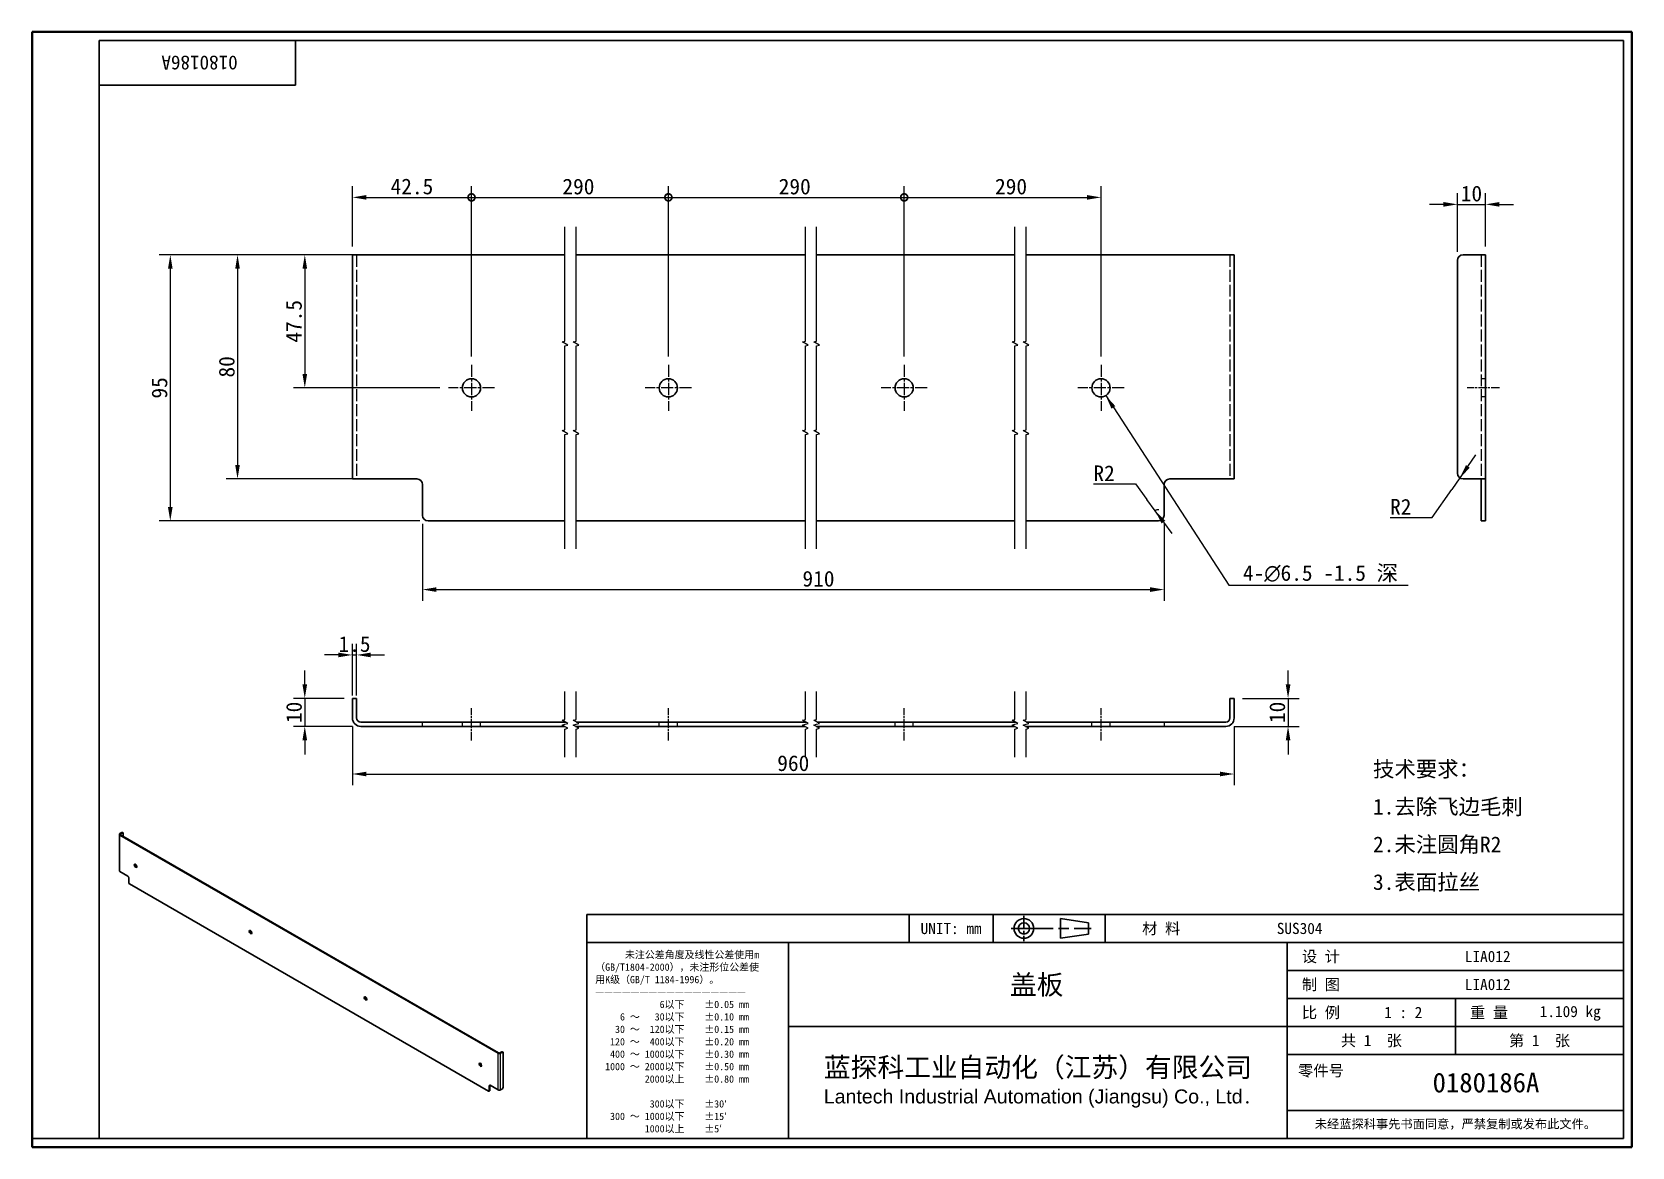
# Model space of a CAD drawing. Header units: millimetres. Extents: x 12 to 583, y 11 to 409.
import ezdxf
from ezdxf.enums import TextEntityAlignment as Align

# ---------------------------------------------------------------- set-up
doc = ezdxf.new("R2010")
doc.units = ezdxf.units.MM
doc.header["$LTSCALE"] = 2
doc.linetypes.add('CHAIN', pattern=[0.3543, 0.2362, -0.0295, 0.0591, -0.0295])
doc.linetypes.add('DASHED', pattern=[0.2067, 0.1654, -0.0413])
for name, color, linetype, lineweight in [('1', 7, 'Continuous', 18), ('可见 (ISO)', 7, 'Continuous', 25), ('可见窄的 (ISO)', 7, 'Continuous', 18), ('图框 (ISO)', 7, 'Continuous', 35), ('标题 (ISO)', 7, 'Continuous', 25)]:
    doc.layers.add(name, color=color, linetype=linetype, lineweight=lineweight)
for name, color, linetype, lineweight, true_color in [('中心标记 (ISO)', 1, 'CHAIN', 18, 0xff0000), ('中心线 (ISO)', 1, 'CHAIN', 18, 0xff0000), ('尺寸 (ISO)', 7, 'Continuous', 18, 0x008000), ('折线 (ISO)', 7, 'Continuous', 18, 0x008000), ('符号 (ISO)', 7, 'Continuous', 18, 0x008000), ('隐藏 (ISO)', 5, 'DASHED', 18, 0x0000ff)]:
    doc.layers.add(name, color=color, linetype=linetype, lineweight=lineweight, true_color=true_color)
doc.styles.add('文本样式164', font='SimSun.ttf')
doc.styles.add('文本样式165', font='SimSun.ttf')
doc.styles.add('文本样式74', font='SimSun.ttf')
doc.styles.add('最新国标', font='simfang.ttf')
doc.styles.add('注释文本 (ISO)', font='simfang.ttf')
doc.dimstyles.new('默认 (GB)', dxfattribs={"dimscale": 2, "dimtxt": 2.8, "dimasz": 2.5, "dimexe": 2, "dimexo": 1.5, "dimgap": 0.5, "dimtad": 1, "dimtoh": 1, "dimdsep": 46, "dimtxsty": '最新国标', "dimcen": 0.09, "dimdle": 10, "dimclrd": 256, "dimclre": 256, "dimclrt": 256, "dimaunit": 1, "dimadec": 3, "dimazin": 2, "dimtfac": 0.535714, "dimtdec": 3, "dimtmove": 0, "dimatfit": 3, "dimfxl": 0, "dimtolj": 1, "dimlwd": -1, "dimlwe": -1, "dimarcsym": 0})
doc.dimstyles.new('默认 (GB)$7', dxfattribs={"dimscale": 2, "dimtxt": 2.8, "dimasz": 2.5, "dimexe": 2, "dimexo": 1.5, "dimgap": 0.5, "dimtad": 1, "dimtoh": 1, "dimdsep": 46, "dimtxsty": '最新国标', "dimcen": 0.09, "dimdle": 10, "dimclrd": 256, "dimclre": 256, "dimclrt": 256, "dimaunit": 1, "dimadec": 3, "dimazin": 2, "dimtfac": 0.535714, "dimtdec": 3, "dimtmove": 0, "dimatfit": 3, "dimfxl": 0, "dimtolj": 1, "dimlwd": -1, "dimlwe": -1, "dimarcsym": 0})

# ---------------------------------------------------------------- blocks, each defined once
blk = doc.blocks.new('图框 最新国标')
at = {"layer": '图框 (ISO)'}
for p, q in [((6, 7), (6, 204.5)), ((6, 204.5), (291.5, 204.5)), ((291.5, 204.5), (291.5, 5.5)), ((6, 7), (6, 5.5)), ((6, 7), (6, 5.5)), ((291.5, 5.5), (6, 5.5))]:
    blk.add_line(p, q, dxfattribs=at)
at = {"layer": '图框 (ISO)', "color": 7, "linetype": 'Continuous', "lineweight": 25}
for p, q in [((18, 203), (290, 203)), ((18, 7), (18, 203)), ((18, 203), (290, 203)), ((53, 203), (53, 195)), ((290, 203), (290, 7)), ((290, 203), (290, 7)), ((53, 195), (18, 195)), ((290, 7), (6, 7)), ((290, 7), (18, 7))]:
    blk.add_line(p, q, dxfattribs=at)
at = {"layer": '图框 (ISO)', "style": '文本样式74'}
blk.add_attdef('零件代号_001', (42.7, 200.25), '', height=2.5, rotation=180, dxfattribs=at)
blk = doc.blocks.new('标题栏 最新国标')
at = {"layer": '标题 (ISO)'}
for p, q in [((381.98, -183.84), (196.98, -183.84)), ((196.98, -183.84), (196.98, -223.84)), ((254.48, -183.84), (254.48, -188.84)), ((269.48, -183.84), (269.48, -188.84)), ((281.48, -188.09), (281.48, -184.59)), ((281.48, -184.59), (286.48, -185.34)), ((286.48, -185.34), (286.48, -187.34)), ((289.48, -183.84), (289.48, -188.84)), ((381.98, -223.84), (381.98, -183.84)), ((383.48, -183.84), (383.48, -225.34)), ((286.48, -187.34), (281.48, -188.09)), ((196.98, -188.84), (381.98, -188.84)), ((232.98, -188.84), (232.98, -223.84)), ((321.98, -188.84), (321.98, -223.84)), ((321.98, -193.84), (381.98, -193.84)), ((321.98, -198.84), (381.98, -198.84)), ((351.98, -198.84), (351.98, -208.84)), ((321.98, -203.84), (232.98, -203.84)), ((321.98, -203.84), (381.98, -203.84)), ((321.98, -208.84), (381.98, -208.84)), ((321.98, -218.84), (381.98, -218.84)), ((196.98, -223.84), (381.98, -223.84)), ((383.48, -225.34), (196.98, -225.34))]:
    blk.add_line(p, q, dxfattribs=at)
at = {"layer": '标题 (ISO)', "linetype": 'CHAIN', "ltscale": 5.000333}
blk.add_line((274.98, -184.09), (274.98, -188.59), dxfattribs=at)
at = {"layer": '标题 (ISO)', "linetype": 'CHAIN', "ltscale": 15.834605}
blk.add_line((272.73, -186.34), (286.98, -186.34), dxfattribs=at)
at = {"layer": '标题 (ISO)'}
for radius in [1.75, 1]:
    blk.add_circle((274.98, -186.34), radius, dxfattribs=at)
at = {"layer": '1', "style": '文本样式164'}
for s, p in [('UNIT: mm', (261.98, -186.34)), ('材 料', (299.48, -186.34)), ('设 计', (327.98, -191.34)), ('制 图', (327.98, -196.34)), ('比 例', (327.98, -201.34)), ('重 量', (357.98, -201.34)), ('共 1  张', (336.98, -206.34)), ('第 1  张', (366.98, -206.34))]:
    blk.add_text(s, height=2, dxfattribs=at).set_placement(p, align=Align.MIDDLE_CENTER)
at = {"layer": '标题 (ISO)', "style": '注释文本 (ISO)'}
for s, insert, char_height, attachment_point, line_spacing_factor in [('\\fSimSun|b0|i0;{\\H1.3000;      未注公差角度及线性公差使用m\\P}\\fSimSun|b0|i0;{\\H1.3000;（GB/T1804-2000），未注形位公差使\\P}\\fSimSun|b0|i0;{\\H1.3000;用K级（GB/T 1184-1996）。\\P}\\fSimSun|b0|i0;{\\H1.3000;—————————————————\\P}\\fSimSun|b0|i0;{\\H1.3000;             6以下    ±0.05 mm\\P}\\fSimSun|b0|i0;{\\H1.3000;     6 ～   30以下    ±0.10 mm\\P}\\fSimSun|b0|i0;{\\H1.3000;    30 ～  120以下    ±0.15 mm\\P}\\fSimSun|b0|i0;{\\H1.3000;   120 ～  400以下    ±0.20 mm\\P}\\fSimSun|b0|i0;{\\H1.3000;   400 ～ 1000以下    ±0.30 mm\\P}\\fSimSun|b0|i0;{\\H1.3000;  1000 ～ 2000以下    ±0.50 mm\\P}\\fSimSun|b0|i0;{\\H1.3000;          2000以上    ±0.80 mm\\P}\\fSimSun|b0|i0;{\\H1.3000;\\P}\\fSimSun|b0|i0;{\\H1.3000;           300以下    ±30′\\P}\\fSimSun|b0|i0;{\\H1.3000;   300 ～ 1000以下    ±15′\\P}\\fSimSun|b0|i0;{\\H1.3000;          1000以上    ±5′}', (198.48, -206.63), 1.3, 4, 1.023913), ('{\\fMicrosoft YaHei|b0|i0|c134|p34;\\H1.75x;蓝探科工业自动化（江苏）有限公司\\P\\fArial|b0|i0|c0|p34;\\H0.71429x;Lantech Industrial Automation (Jiangsu) Co., Ltd\\fFangSong|b0|i0|c134|p49;.\\H1.15195x; }', (277.48, -213.84), 2, 5, 0.978695)]:
    blk.add_mtext(s, dxfattribs=dict(at, insert=insert, char_height=char_height, attachment_point=attachment_point, line_spacing_factor=line_spacing_factor))
at = {"layer": '标题 (ISO)', "attachment_point": 5, "style": '注释文本 (ISO)'}
for s, insert, char_height in [('\\fFangSong|b0|i0;零件号', (327.98, -211.84), 2), ('\\fSimSun|b0|i0;{\\H1.6000;未经蓝探科事先书面同意，严禁复制或发布此文件。}', (351.98, -221.34), 1.6)]:
    blk.add_mtext(s, dxfattribs=dict(at, insert=insert, char_height=char_height))
at = {"layer": '标题 (ISO)'}
for tag, p, height, style in [('材料_001', (320.09, -187.33), 2, '注释文本 (ISO)'), ('设计人_001', (353.65, -192.33), 2, '注释文本 (ISO)'), ('库存编号_001', (272.49, -198.13), 3.5, '文本样式165'), ('设计人_001', (353.65, -197.33), 2, '注释文本 (ISO)'), ('视图比例_001', (339.26, -202.33), 2, '注释文本 (ISO)'), ('质量\\P3;_001', (367.02, -202.16), 2, '注释文本 (ISO)'), ('零件代号_001', (347.9, -215.59), 3.5, '文本样式165')]:
    blk.add_attdef(tag, p, '', height=height, dxfattribs=dict(at, style=style))
blk = doc.blocks.new('_DotSmall')
at = {"color": 0, "linetype": 'ByBlock', "const_width": 0.5}
blk.add_lwpolyline([(-0.0625, 0, 1), (0.0625, 0, 1)], format="xyb", close=True, dxfattribs=at)
blk = doc.blocks.new('*D5')
at = {"layer": 'Defpoints', "color": 0, "transparency": 16777216}
for p in [(168.85, 349.97), (126.35, 329.47), (168.85, 290.22)]:
    blk.add_point(p, dxfattribs=at)
at = {"layer": '尺寸 (ISO)', "color": 116, "true_color": 0x00803f, "transparency": 16777216}
for p, q in [((126.35, 332.47), (126.35, 353.97)), ((131.35, 349.97), (168.85, 349.97)), ((168.85, 293.22), (168.85, 353.97))]:
    blk.add_line(p, q, dxfattribs=at)
blk.add_solid([(131.35, 350.8), (131.35, 349.14), (126.35, 349.97)], dxfattribs=at)
at = {"layer": '尺寸 (ISO)', "color": 116, "true_color": 0x00803f, "transparency": 16777216, "xscale": 5, "yscale": 5, "zscale": 5}
blk.add_blockref('_DotSmall', (168.85, 349.97), dxfattribs=at)
at = {"layer": '尺寸 (ISO)', "transparency": 16777216, "insert": (147.58, 353.82), "char_height": 5.6, "attachment_point": 5, "style": '最新国标'}
blk.add_mtext('\\A1;42.5', dxfattribs=at)
blk = doc.blocks.new('*D7')
at = {"layer": 'Defpoints', "color": 0, "transparency": 16777216}
for p in [(239.11, 349.97), (168.85, 290.22), (239.11, 290.22)]:
    blk.add_point(p, dxfattribs=at)
at = {"layer": '尺寸 (ISO)', "color": 116, "true_color": 0x00803f, "transparency": 16777216}
for p, q in [((168.85, 293.22), (168.85, 353.97)), ((168.85, 349.97), (239.11, 349.97)), ((239.11, 293.22), (239.11, 353.97))]:
    blk.add_line(p, q, dxfattribs=at)
at = {"layer": '尺寸 (ISO)', "color": 116, "true_color": 0x00803f, "transparency": 16777216, "xscale": 5, "yscale": 5, "zscale": 5, "rotation": 180}
blk.add_blockref('_DotSmall', (168.85, 349.97), dxfattribs=at)
at = {"layer": '尺寸 (ISO)', "color": 116, "true_color": 0x00803f, "transparency": 16777216, "xscale": 5, "yscale": 5, "zscale": 5}
blk.add_blockref('_DotSmall', (239.11, 349.97), dxfattribs=at)
at = {"layer": '尺寸 (ISO)', "transparency": 16777216, "insert": (207, 353.8), "char_height": 5.6, "attachment_point": 5, "style": '最新国标'}
blk.add_mtext('\\A1;290', dxfattribs=at)
blk = doc.blocks.new('*D8')
at = {"layer": 'Defpoints', "color": 0, "transparency": 16777216}
for p in [(323.26, 349.97), (239.11, 290.22), (323.26, 290.22)]:
    blk.add_point(p, dxfattribs=at)
at = {"layer": '尺寸 (ISO)', "color": 116, "true_color": 0x00803f, "transparency": 16777216}
for p, q in [((239.11, 293.22), (239.11, 353.97)), ((239.11, 349.97), (323.26, 349.97)), ((323.26, 293.22), (323.26, 353.97))]:
    blk.add_line(p, q, dxfattribs=at)
at = {"layer": '尺寸 (ISO)', "color": 116, "true_color": 0x00803f, "transparency": 16777216, "xscale": 5, "yscale": 5, "zscale": 5, "rotation": 180}
blk.add_blockref('_DotSmall', (239.11, 349.97), dxfattribs=at)
at = {"layer": '尺寸 (ISO)', "color": 116, "true_color": 0x00803f, "transparency": 16777216, "xscale": 5, "yscale": 5, "zscale": 5}
blk.add_blockref('_DotSmall', (323.26, 349.97), dxfattribs=at)
at = {"layer": '尺寸 (ISO)', "transparency": 16777216, "insert": (284.2, 353.8), "char_height": 5.6, "attachment_point": 5, "style": '最新国标'}
blk.add_mtext('\\A1;290', dxfattribs=at)
blk = doc.blocks.new('*D9')
at = {"layer": 'Defpoints', "color": 0, "transparency": 16777216}
for p in [(393.51, 349.97), (323.26, 290.22), (393.51, 290.22)]:
    blk.add_point(p, dxfattribs=at)
at = {"layer": '尺寸 (ISO)', "color": 116, "true_color": 0x00803f, "transparency": 16777216}
for p, q in [((323.26, 293.22), (323.26, 353.97)), ((323.26, 349.97), (388.51, 349.97)), ((393.51, 293.22), (393.51, 353.97))]:
    blk.add_line(p, q, dxfattribs=at)
blk.add_solid([(388.51, 350.8), (388.51, 349.14), (393.51, 349.97)], dxfattribs=at)
at = {"layer": '尺寸 (ISO)', "color": 116, "true_color": 0x00803f, "transparency": 16777216, "xscale": 5, "yscale": 5, "zscale": 5, "rotation": 180}
blk.add_blockref('_DotSmall', (323.26, 349.97), dxfattribs=at)
at = {"layer": '尺寸 (ISO)', "transparency": 16777216, "insert": (361.4, 353.8), "char_height": 5.6, "attachment_point": 5, "style": '最新国标'}
blk.add_mtext('\\A1;290', dxfattribs=at)
blk = doc.blocks.new('*D10')
at = {"layer": 'Defpoints', "color": 0, "transparency": 16777216}
for p in [(129.35, 329.47), (85.35, 249.47), (129.35, 249.47)]:
    blk.add_point(p, dxfattribs=at)
at = {"layer": '尺寸 (ISO)', "color": 116, "true_color": 0x00803f, "transparency": 16777216}
for p, q in [((126.35, 329.47), (81.35, 329.47)), ((85.35, 324.47), (85.35, 254.47)), ((126.35, 249.47), (81.35, 249.47))]:
    blk.add_line(p, q, dxfattribs=at)
for points in [[(84.52, 324.47), (86.18, 324.47), (85.35, 329.47)], [(84.52, 254.47), (86.18, 254.47), (85.35, 249.47)]]:
    blk.add_solid(points, dxfattribs=at)
at = {"layer": '尺寸 (ISO)', "transparency": 16777216, "insert": (81.52, 289.47), "char_height": 5.6, "attachment_point": 5, "rotation": 90, "style": '最新国标'}
blk.add_mtext('\\A1;80', dxfattribs=at)
blk = doc.blocks.new('*D11')
at = {"layer": 'Defpoints', "color": 0, "transparency": 16777216}
for p in [(129.35, 329.47), (61.35, 234.47), (153.35, 234.47)]:
    blk.add_point(p, dxfattribs=at)
at = {"layer": '尺寸 (ISO)', "color": 116, "true_color": 0x00803f, "transparency": 16777216}
for p, q in [((126.35, 329.47), (57.35, 329.47)), ((61.35, 324.47), (61.35, 239.47)), ((150.35, 234.47), (57.35, 234.47))]:
    blk.add_line(p, q, dxfattribs=at)
for points in [[(60.52, 324.47), (62.18, 324.47), (61.35, 329.47)], [(60.52, 239.47), (62.18, 239.47), (61.35, 234.47)]]:
    blk.add_solid(points, dxfattribs=at)
at = {"layer": '尺寸 (ISO)', "transparency": 16777216, "insert": (57.52, 281.97), "char_height": 5.6, "attachment_point": 5, "rotation": 90, "style": '最新国标'}
blk.add_mtext('\\A1;95', dxfattribs=at)
blk = doc.blocks.new('*D12')
at = {"layer": 'Defpoints', "color": 0, "transparency": 16777216}
for p in [(129.35, 329.47), (109.35, 281.97), (160.6, 281.97)]:
    blk.add_point(p, dxfattribs=at)
at = {"layer": '尺寸 (ISO)', "color": 116, "true_color": 0x00803f, "transparency": 16777216}
for p, q in [((126.35, 329.47), (105.35, 329.47)), ((109.35, 324.47), (109.35, 286.97)), ((157.6, 281.97), (105.35, 281.97))]:
    blk.add_line(p, q, dxfattribs=at)
for points in [[(108.52, 324.47), (110.18, 324.47), (109.35, 329.47)], [(108.52, 286.97), (110.18, 286.97), (109.35, 281.97)]]:
    blk.add_solid(points, dxfattribs=at)
at = {"layer": '尺寸 (ISO)', "transparency": 16777216, "insert": (105.5, 305.72), "char_height": 5.6, "attachment_point": 5, "rotation": 90, "style": '最新国标'}
blk.add_mtext('\\A1;47.5', dxfattribs=at)
blk = doc.blocks.new('*D13')
at = {"layer": 'Defpoints', "color": 0, "transparency": 16777216}
for p in [(530.71, 347.47), (520.71, 327.47), (530.71, 329.47)]:
    blk.add_point(p, dxfattribs=at)
at = {"layer": '尺寸 (ISO)', "color": 116, "true_color": 0x00803f, "transparency": 16777216}
for p, q in [((520.71, 330.47), (520.71, 351.47)), ((530.71, 332.47), (530.71, 351.47)), ((515.71, 347.47), (510.71, 347.47)), ((520.71, 347.47), (530.71, 347.47)), ((535.71, 347.47), (540.71, 347.47))]:
    blk.add_line(p, q, dxfattribs=at)
for points in [[(515.71, 348.3), (515.71, 346.64), (520.71, 347.47)], [(535.71, 348.3), (535.71, 346.64), (530.71, 347.47)]]:
    blk.add_solid(points, dxfattribs=at)
at = {"layer": '尺寸 (ISO)', "transparency": 16777216, "insert": (525.71, 351.3), "char_height": 5.6, "attachment_point": 5, "style": '最新国标'}
blk.add_mtext('\\A1;10', dxfattribs=at)
blk = doc.blocks.new('*D14')
at = {"layer": 'Defpoints', "color": 0, "transparency": 16777216}
for p in [(126.35, 171.14), (109.35, 161.14), (129.35, 161.14)]:
    blk.add_point(p, dxfattribs=at)
at = {"layer": '尺寸 (ISO)', "color": 116, "true_color": 0x00803f, "transparency": 16777216}
for p, q in [((109.35, 176.14), (109.35, 181.14)), ((123.35, 171.14), (105.35, 171.14)), ((109.35, 171.14), (109.35, 161.14)), ((126.35, 161.14), (105.35, 161.14)), ((109.35, 156.14), (109.35, 151.14))]:
    blk.add_line(p, q, dxfattribs=at)
for points in [[(108.52, 176.14), (110.18, 176.14), (109.35, 171.14)], [(108.52, 156.14), (110.18, 156.14), (109.35, 161.14)]]:
    blk.add_solid(points, dxfattribs=at)
at = {"layer": '尺寸 (ISO)', "transparency": 16777216, "insert": (105.52, 166.14), "char_height": 5.6, "attachment_point": 5, "rotation": 90, "style": '最新国标'}
blk.add_mtext('\\A1;10', dxfattribs=at)
blk = doc.blocks.new('*D15')
at = {"layer": 'Defpoints', "color": 0, "transparency": 16777216}
for p in [(127.85, 186.64), (126.35, 169.14), (127.85, 169.14)]:
    blk.add_point(p, dxfattribs=at)
at = {"layer": '尺寸 (ISO)', "color": 116, "true_color": 0x00803f, "transparency": 16777216}
for p, q in [((126.35, 172.14), (126.35, 190.64)), ((127.85, 172.14), (127.85, 190.64)), ((121.35, 186.64), (116.35, 186.64)), ((126.35, 186.64), (127.85, 186.64)), ((132.85, 186.64), (137.85, 186.64))]:
    blk.add_line(p, q, dxfattribs=at)
for points in [[(121.35, 187.47), (121.35, 185.81), (126.35, 186.64)], [(132.85, 187.47), (132.85, 185.81), (127.85, 186.64)]]:
    blk.add_solid(points, dxfattribs=at)
at = {"layer": '尺寸 (ISO)', "transparency": 16777216, "insert": (127.1, 190.49), "char_height": 5.6, "attachment_point": 5, "style": '最新国标'}
blk.add_mtext('\\A1;1.5', dxfattribs=at)
blk = doc.blocks.new('*D16')
at = {"layer": 'Defpoints', "color": 0, "transparency": 16777216}
for p in [(151.35, 236.47), (416.01, 236.47), (416.01, 209.97)]:
    blk.add_point(p, dxfattribs=at)
at = {"layer": '尺寸 (ISO)', "color": 116, "true_color": 0x00803f, "transparency": 16777216}
for p, q in [((151.35, 233.47), (151.35, 205.97)), ((416.01, 233.47), (416.01, 205.97)), ((156.35, 209.97), (411.01, 209.97))]:
    blk.add_line(p, q, dxfattribs=at)
for points in [[(156.35, 210.8), (156.35, 209.14), (151.35, 209.97)], [(411.01, 210.8), (411.01, 209.14), (416.01, 209.97)]]:
    blk.add_solid(points, dxfattribs=at)
at = {"layer": '尺寸 (ISO)', "transparency": 16777216, "insert": (292.68, 213.8), "char_height": 5.6, "attachment_point": 5, "style": '最新国标'}
blk.add_mtext('\\A1;910', dxfattribs=at)
blk = doc.blocks.new('*D17')
at = {"layer": 'Defpoints', "color": 0, "transparency": 16777216}
for p in [(412.83, 238.08), (414.01, 236.47)]:
    blk.add_point(p, dxfattribs=at)
at = {"layer": '尺寸 (ISO)', "color": 116, "true_color": 0x00803f, "transparency": 16777216}
for p, q in [((390.87, 247.68), (405.78, 247.68)), ((405.78, 247.68), (409.87, 242.11)), ((412.83, 238.08), (409.87, 242.11)), ((414.01, 236.47), (412.83, 238.08)), ((415.79, 234.05), (418.75, 230.02))]:
    blk.add_line(p, q, dxfattribs=at)
blk.add_arc((414.01, 236.47), 2, 85.9437, 126.2887, dxfattribs=at)
blk.add_solid([(416.46, 234.54), (415.12, 233.56), (412.83, 238.08)], dxfattribs=at)
at = {"layer": '尺寸 (ISO)', "transparency": 16777216, "insert": (394.59, 251.48), "char_height": 5.6, "attachment_point": 5, "style": '最新国标'}
blk.add_mtext('\\A1;R2', dxfattribs=at)
blk = doc.blocks.new('*D18')
at = {"layer": 'Defpoints', "color": 0, "transparency": 16777216}
for p in [(126.35, 164.14), (441.01, 164.14), (441.01, 144.14)]:
    blk.add_point(p, dxfattribs=at)
at = {"layer": '尺寸 (ISO)', "color": 116, "true_color": 0x00803f, "transparency": 16777216}
for p, q in [((126.35, 161.14), (126.35, 140.14)), ((441.01, 161.14), (441.01, 140.14)), ((131.35, 144.14), (436.01, 144.14))]:
    blk.add_line(p, q, dxfattribs=at)
for points in [[(131.35, 144.97), (131.35, 143.31), (126.35, 144.14)], [(436.01, 144.97), (436.01, 143.31), (441.01, 144.14)]]:
    blk.add_solid(points, dxfattribs=at)
at = {"layer": '尺寸 (ISO)', "transparency": 16777216, "insert": (283.68, 147.97), "char_height": 5.6, "attachment_point": 5, "style": '最新国标'}
blk.add_mtext('\\A1;960', dxfattribs=at)
blk = doc.blocks.new('*D19')
at = {"layer": 'Defpoints', "color": 0, "transparency": 16777216}
for p in [(522.71, 251.47), (521.56, 249.83)]:
    blk.add_point(p, dxfattribs=at)
at = {"layer": '尺寸 (ISO)', "color": 116, "true_color": 0x00803f, "transparency": 16777216}
for p, q in [((524.44, 253.92), (527.31, 258.01)), ((522.71, 251.47), (521.56, 249.83)), ((511.65, 235.74), (518.69, 245.74)), ((521.56, 249.83), (518.69, 245.74)), ((496.75, 235.74), (511.65, 235.74))]:
    blk.add_line(p, q, dxfattribs=at)
blk.add_solid([(523.76, 254.4), (525.12, 253.44), (521.56, 249.83)], dxfattribs=at)
at = {"layer": '尺寸 (ISO)', "transparency": 16777216, "insert": (500.46, 239.54), "char_height": 5.6, "attachment_point": 5, "style": '最新国标'}
blk.add_mtext('\\A1;R2', dxfattribs=at)
blk = doc.blocks.new('*D20')
at = {"layer": 'Defpoints', "color": 0, "transparency": 16777216}
for p in [(441.01, 171.14), (438.01, 161.14), (460.26, 161.14)]:
    blk.add_point(p, dxfattribs=at)
at = {"layer": '尺寸 (ISO)', "color": 116, "true_color": 0x00803f, "transparency": 16777216}
for p, q in [((460.26, 176.14), (460.26, 181.14)), ((444.01, 171.14), (464.26, 171.14)), ((460.26, 171.14), (460.26, 161.14)), ((441.01, 161.14), (464.26, 161.14)), ((460.26, 156.14), (460.26, 151.14))]:
    blk.add_line(p, q, dxfattribs=at)
for points in [[(459.43, 176.14), (461.1, 176.14), (460.26, 171.14)], [(459.43, 156.14), (461.1, 156.14), (460.26, 161.14)]]:
    blk.add_solid(points, dxfattribs=at)
at = {"layer": '尺寸 (ISO)', "transparency": 16777216, "insert": (456.43, 166.14), "char_height": 5.6, "attachment_point": 5, "rotation": 90, "style": '最新国标'}
blk.add_mtext('\\A1;10', dxfattribs=at)

msp = doc.modelspace()

# ---------------------------------------------------------------- linework, layer by layer
at = {"layer": '中心标记 (ISO)', "ltscale": 9.167361}
for p, q in [((168.8505, 290.2193), (168.8505, 273.7193)), ((239.1053, 290.2193), (239.1053, 273.7193)), ((323.2573, 290.2193), (323.2573, 273.7193)), ((393.5121, 290.2193), (393.5121, 273.7193)), ((177.1005, 281.9693), (160.6005, 281.9693)), ((247.3553, 281.9693), (230.8553, 281.9693)), ((331.5073, 281.9693), (315.0073, 281.9693)), ((401.7621, 281.9693), (385.2621, 281.9693))]:
    msp.add_line(p, q, dxfattribs=at)
at = {"layer": '中心线 (ISO)', "ltscale": 6.389343}
for p, q in [((535.7129, 281.9693), (524.2129, 281.9693)), ((168.8505, 156.1408), (168.8505, 167.6408)), ((239.1053, 156.1408), (239.1053, 167.6408)), ((323.2573, 156.1408), (323.2573, 167.6408)), ((393.5121, 156.1408), (393.5121, 167.6408))]:
    msp.add_line(p, q, dxfattribs=at)
at = {"layer": '可见 (ISO)'}
for p, q in [((126.3505, 249.4693), (126.3505, 329.4693)), ((126.3505, 329.4693), (129.3505, 329.4693)), ((202.1699, 329.4693), (129.3505, 329.4693)), ((288.0275, 329.4693), (206.1699, 329.4693)), ((362.7673, 329.4693), (292.0275, 329.4693)), ((438.0121, 329.4693), (366.7673, 329.4693)), ((438.0121, 329.4693), (441.0121, 329.4693)), ((441.0121, 249.4693), (441.0121, 329.4693)), ((520.7129, 327.4693), (520.7129, 251.4693)), ((527.7129, 329.4693), (522.7129, 329.4693)), ((527.7129, 329.4693), (530.7129, 329.4693)), ((530.7129, 249.4693), (530.7129, 329.4693)), ((126.3505, 249.4693), (129.3505, 249.4693)), ((149.3505, 249.4693), (129.3505, 249.4693)), ((151.3505, 236.4693), (151.3505, 247.4693)), ((416.0121, 247.4693), (416.0121, 236.4693)), ((438.0121, 249.4693), (418.0121, 249.4693)), ((438.0121, 249.4693), (441.0121, 249.4693)), ((527.7129, 249.4693), (522.7129, 249.4693)), ((527.7129, 249.4693), (530.7129, 249.4693)), ((529.2129, 247.4693), (529.2129, 249.4693)), ((529.2129, 247.4693), (529.2129, 236.4693)), ((530.7129, 249.4693), (530.7129, 247.4693)), ((530.7129, 236.4693), (530.7129, 247.4693)), ((153.3505, 234.4693), (202.1699, 234.4693)), ((206.1699, 234.4693), (288.0275, 234.4693)), ((292.0275, 234.4693), (362.7673, 234.4693)), ((366.7673, 234.4693), (414.0121, 234.4693)), ((529.2129, 236.4693), (529.2129, 234.4693)), ((530.7129, 234.4693), (529.2129, 234.4693)), ((530.7129, 234.4693), (530.7129, 236.4693)), ((126.3505, 171.1408), (127.8505, 171.1408)), ((126.3505, 171.1408), (126.3505, 169.1408)), ((126.3505, 164.1408), (126.3505, 169.1408)), ((127.8505, 169.1408), (127.8505, 171.1408)), ((127.8505, 169.1408), (127.8505, 164.1408)), ((439.5121, 171.1408), (441.0121, 171.1408)), ((439.5121, 171.1408), (439.5121, 169.1408)), ((439.5121, 164.1408), (439.5121, 169.1408)), ((441.0121, 169.1408), (441.0121, 171.1408)), ((441.0121, 169.1408), (441.0121, 164.1408)), ((129.3505, 162.6408), (202.335, 162.6408)), ((202.0049, 161.1408), (129.3505, 161.1408)), ((287.8625, 161.1408), (206.0049, 161.1408)), ((206.335, 162.6408), (288.1926, 162.6408)), ((362.6023, 161.1408), (291.8625, 161.1408)), ((292.1926, 162.6408), (362.9324, 162.6408)), ((438.0121, 161.1408), (366.6023, 161.1408)), ((366.9324, 162.6408), (438.0121, 162.6408)), ((43.2163, 109.5454), (43.2163, 122.6094)), ((43.3921, 122.8543), (44.0992, 123.2626)), ((178.308, 44.4706), (43.3921, 122.3644)), ((44.3113, 123.1401), (43.6042, 122.7318)), ((43.6042, 122.4869), (178.5202, 44.5931)), ((44.2992, 123.2824), (44.5113, 123.1599)), ((44.5941, 121.9153), (44.5941, 122.9768)), ((46.2205, 107.6675), (43.3921, 109.3005)), ((46.5033, 105.3813), (46.5033, 107.1776)), ((46.7862, 104.8914), (174.9139, 30.9168)), ((178.9444, 44.5931), (179.6515, 45.0014)), ((179.8637, 44.8789), (179.1566, 44.4706)), ((180.0637, 44.8987), (179.8515, 45.0212)), ((180.1465, 32.3048), (180.1465, 44.7156)), ((175.326, 31.0195), (175.1139, 30.897)), ((175.1968, 32.8764), (175.1968, 31.0801)), ((175.4089, 31.2026), (175.4089, 32.9989)), ((178.308, 31.4067), (175.4796, 33.0397)), ((179.8637, 31.8149), (179.1566, 31.4067))]:
    msp.add_line(p, q, dxfattribs=at)
for centre in [(168.8505, 281.9693), (239.1053, 281.9693), (323.2573, 281.9693), (393.5121, 281.9693)]:
    msp.add_circle(centre, 3.25, dxfattribs=at)
for centre, radius, start, end in [((522.7129, 327.4693), 2, 90, 180), ((522.7129, 251.4693), 2, 180, 270), ((149.3505, 247.4693), 2, 0, 90), ((418.0121, 247.4693), 2, 90, 180), ((153.3505, 236.4693), 2, 180, 270), ((414.0121, 236.4693), 2, 270, 0), ((129.3505, 164.1408), 3, 180, 270), ((129.3505, 164.1408), 1.5, 180, 270), ((438.0121, 164.1408), 3, 270, 0), ((438.0121, 164.1408), 1.5, 270, 0)]:
    msp.add_arc(centre, radius, start, end, dxfattribs=at)
for centre, major_axis, start_param, end_param in [((43.8163, 122.6094), (-0.6, 0), 5.49778714, 7.06858347), ((43.8163, 122.6094), (-0.3, 0), 5.49778714, 7.06858347), ((44.0992, 122.936), (0.2, 0.3464), 0, 0.78539816), ((44.3113, 122.8135), (0.2, 0.3464), 5.49778714, 7.06858347), ((43.8163, 109.5454), (-0.6, 0), 0, 0.78539816), ((49.1903, 111.505), (0.325, -0.5629), 3.47403961, 5.95073836), ((46.2205, 107.3409), (0.2, -0.3464), 0.78539816, 2.35619449), ((46.7862, 105.218), (0.2, -0.3464), 3.92699082, 5.49778714), ((90.2025, 87.8266), (0.325, -0.5629), 3.47403961, 5.95073836), ((131.2147, 64.1482), (0.325, -0.5629), 3.47403961, 5.95073836), ((172.2269, 40.4698), (0.325, -0.5629), 3.47403961, 5.95073836), ((178.7323, 44.7156), (-0.6, 0), 0.78539816, 2.35619449), ((178.7323, 44.7156), (0.3, 0), 3.92699082, 5.49778714), ((179.6515, 44.6748), (0.2, 0.3464), 0, 0.78539816), ((179.8637, 44.5523), (0.2, 0.3464), 5.49778714, 7.06858347), ((174.9139, 31.2434), (0.2, -0.3464), 5.49778714, 7.06858347), ((175.4796, 32.7131), (-0.2, 0.3464), 5.49778714, 7.06858347), ((175.126, 31.3659), (0.2, -0.3464), 0, 0.78539816), ((175.6917, 32.8356), (0.2, -0.3464), 3.70058252, 3.92699082), ((178.7323, 31.6516), (-0.6, 0), 0.78539816, 2.35619449), ((179.8637, 32.1415), (0.2, 0.3464), 3.92699082, 5.49778714)]:
    msp.add_ellipse(centre, major_axis=major_axis, ratio=0.57735027, start_param=start_param, end_param=end_param, dxfattribs=at)
for centre in [(48.9782, 111.3825), (89.9904, 87.7041), (131.0026, 64.0257), (172.0148, 40.3473)]:
    msp.add_ellipse(centre, major_axis=(-0.325, 0.5629), ratio=0.57735027, dxfattribs=at)
at = {"layer": '可见窄的 (ISO)'}
for p, q in [((43.3921, 122.8543), (43.6042, 122.7318)), ((43.3921, 122.3644), (43.6042, 122.4869)), ((43.3921, 109.3005), (43.3921, 122.3644)), ((43.6042, 122.7318), (43.6042, 122.4869)), ((44.3113, 123.1401), (44.0992, 123.2626)), ((178.308, 44.4706), (178.5202, 44.5931)), ((178.308, 31.4067), (178.308, 44.4706)), ((179.1566, 44.4706), (178.9444, 44.5931)), ((179.1566, 31.4067), (179.1566, 44.4706)), ((179.8637, 44.8789), (179.6515, 45.0014)), ((175.4089, 32.9989), (175.1968, 32.8764)), ((175.1968, 31.0801), (175.4089, 31.2026))]:
    msp.add_line(p, q, dxfattribs=at)
at = {"layer": '折线 (ISO)', "flags": 128}
for points in [[(202.1699, 224.4693), (202.1699, 265.2907), (203.1699, 265.5586), (201.1699, 266.7133), (202.1699, 266.9813), (202.1699, 296.9574), (203.1699, 297.2253), (201.1699, 298.38), (202.1699, 298.648), (202.1699, 339.4693)], [(206.1699, 224.4693), (206.1699, 265.2907), (207.1699, 265.5586), (205.1699, 266.7133), (206.1699, 266.9813), (206.1699, 296.9574), (207.1699, 297.2253), (205.1699, 298.38), (206.1699, 298.648), (206.1699, 339.4693)], [(288.0275, 224.4693), (288.0275, 265.2907), (289.0275, 265.5586), (287.0275, 266.7133), (288.0275, 266.9813), (288.0275, 296.9574), (289.0275, 297.2253), (287.0275, 298.38), (288.0275, 298.648), (288.0275, 339.4693)], [(292.0275, 224.4693), (292.0275, 265.2907), (293.0275, 265.5586), (291.0275, 266.7133), (292.0275, 266.9813), (292.0275, 296.9574), (293.0275, 297.2253), (291.0275, 298.38), (292.0275, 298.648), (292.0275, 339.4693)], [(362.7673, 224.4693), (362.7673, 265.2907), (363.7673, 265.5586), (361.7673, 266.7133), (362.7673, 266.9813), (362.7673, 296.9574), (363.7673, 297.2253), (361.7673, 298.38), (362.7673, 298.648), (362.7673, 339.4693)], [(366.7673, 224.4693), (366.7673, 265.2907), (367.7673, 265.5586), (365.7673, 266.7133), (366.7673, 266.9813), (366.7673, 296.9574), (367.7673, 297.2253), (365.7673, 298.38), (366.7673, 298.648), (366.7673, 339.4693)], [(202.1699, 150.2002), (202.1699, 160.2002), (203.1699, 160.4682), (201.1699, 161.6229), (202.1699, 161.8908), (202.1699, 161.8908), (203.1699, 162.1588), (201.1699, 163.3135), (202.1699, 163.5814), (202.1699, 173.5814)], [(206.1699, 150.2002), (206.1699, 160.2002), (207.1699, 160.4682), (205.1699, 161.6229), (206.1699, 161.8908), (206.1699, 161.8908), (207.1699, 162.1588), (205.1699, 163.3135), (206.1699, 163.5814), (206.1699, 173.5814)], [(288.0275, 150.2002), (288.0275, 160.2002), (289.0275, 160.4682), (287.0275, 161.6229), (288.0275, 161.8908), (288.0275, 161.8908), (289.0275, 162.1588), (287.0275, 163.3135), (288.0275, 163.5814), (288.0275, 173.5814)], [(292.0275, 150.2002), (292.0275, 160.2002), (293.0275, 160.4682), (291.0275, 161.6229), (292.0275, 161.8908), (292.0275, 161.8908), (293.0275, 162.1588), (291.0275, 163.3135), (292.0275, 163.5814), (292.0275, 173.5814)], [(362.7673, 150.2002), (362.7673, 160.2002), (363.7673, 160.4682), (361.7673, 161.6229), (362.7673, 161.8908), (362.7673, 161.8908), (363.7673, 162.1588), (361.7673, 163.3135), (362.7673, 163.5814), (362.7673, 173.5814)], [(366.7673, 150.2002), (366.7673, 160.2002), (367.7673, 160.4682), (365.7673, 161.6229), (366.7673, 161.8908), (366.7673, 161.8908), (367.7673, 162.1588), (365.7673, 163.3135), (366.7673, 163.5814), (366.7673, 173.5814)]]:
    msp.add_lwpolyline(points, dxfattribs=at)
at = {"layer": '隐藏 (ISO)', "ltscale": 12.901145}
for p, q in [((127.8505, 329.4693), (127.8505, 249.4693)), ((439.5121, 329.4693), (439.5121, 249.4693)), ((529.2129, 329.4693), (529.2129, 249.4693))]:
    msp.add_line(p, q, dxfattribs=at)
at = {"layer": '隐藏 (ISO)', "ltscale": 1.428422}
for p, q in [((530.7129, 285.2193), (529.2129, 285.2193)), ((530.7129, 278.7193), (529.2129, 278.7193)), ((151.3505, 161.1408), (151.3505, 162.6408)), ((165.6005, 161.1408), (165.6005, 162.6408)), ((172.1005, 161.1408), (172.1005, 162.6408)), ((235.8553, 161.1408), (235.8553, 162.6408)), ((242.3553, 161.1408), (242.3553, 162.6408)), ((320.0073, 161.1408), (320.0073, 162.6408)), ((326.5073, 161.1408), (326.5073, 162.6408)), ((390.2621, 161.1408), (390.2621, 162.6408)), ((396.7621, 161.1408), (396.7621, 162.6408)), ((416.0121, 162.6408), (416.0121, 161.1408))]:
    msp.add_line(p, q, dxfattribs=at)

# ---------------------------------------------------------------- block references
at = {"xscale": 2, "yscale": 2, "zscale": 2}
msp.add_blockref('图框 最新国标', (0, 0), dxfattribs=at).add_auto_attribs({'零件代号_001': '0180186A'})
ref = msp.add_blockref('标题栏 最新国标', (-183.9651, 461.6886), dxfattribs=dict(xscale=2, yscale=2, zscale=2))
ref.add_attrib('零件代号_001', '0180186A', (511.8408, 30.5), dxfattribs={"layer": '标题 (ISO)', "height": 7, "style": '文本样式165'})
ref.add_attrib('库存编号_001', '盖板', (361.0084, 65.4218), dxfattribs={"layer": '标题 (ISO)', "height": 7, "style": '文本样式165'})
ref.add_attrib('质量\\P3;_001', '1.109 kg', (550.08, 57.3657), dxfattribs={"layer": '标题 (ISO)', "height": 4, "style": '注释文本 (ISO)'})
ref.add_attrib('视图比例_001', '1 : 2', (494.56, 57.0343), dxfattribs={"layer": '标题 (ISO)', "height": 4, "style": '注释文本 (ISO)'})
ref.add_attrib('设计人_001', 'LIA012', (523.3371, 77.0229), dxfattribs={"layer": '标题 (ISO)', "height": 4, "style": '注释文本 (ISO)'})
ref.add_attrib('设计人_001', 'LIA012', (523.3371, 67.0229), dxfattribs={"layer": '标题 (ISO)', "height": 4, "style": '注释文本 (ISO)'})
ref.add_attrib('材料_001', 'SUS304', (456.2229, 87.0229), dxfattribs={"layer": '标题 (ISO)', "height": 4, "style": '注释文本 (ISO)'})

# ---------------------------------------------------------------- texts
at = {"layer": '符号 (ISO)', "char_height": 5.6}
for s, insert, width, attachment_point, line_spacing_factor, style in [('4-\\fAIGDT|b0|i0;{\\H5.6000;n}\\fFangSong|b0|i0;{\\H5.6000;6.5 -1.5 深}', (444.1563, 212.5327), 61.376937, 7, 0.49, '最新国标'), ('\\fFangSong|b0|i0;{\\H5.6000;技术要求：\\P}\\fFangSong|b0|i0;{\\H5.6000;1.去除飞边毛刺\\P}\\fFangSong|b0|i0;{\\H5.6000;2.未注圆角R2\\P}\\fFangSong|b0|i0;{\\H5.6000;3.表面拉丝}', (490.5785, 125.4524), 58.685379, 4, 1.441304, '注释文本 (ISO)')]:
    msp.add_mtext(s, dxfattribs=dict(at, insert=insert, width=width, attachment_point=attachment_point, line_spacing_factor=line_spacing_factor, style=style))

# ---------------------------------------------------------------- dimensions: what is measured, and where the dimension line sits
at = {"layer": '尺寸 (ISO)', "color": 116, "true_color": 0x00803f}
for base, p1, p2, angle, override, picture, middle in [((168.8505, 349.9693), (126.3505, 329.4693), (168.8505, 290.2193), 180, {"dimgap": 0.5, "dimtoh": 0, "dimdec": 2, "dimblk2": 'DotSmall', "dimsah": 1, "dimdle": 0, "dimtol": 0, "dimlim": 0, "dimtp": 0, "dimtm": 0, "dimtdec": 3, "dimtofl": 0, "dimatfit": 1}, '*D5', (147.5805, 349.9693)), ((530.7129, 347.4693), (520.7129, 327.4693), (530.7129, 329.4693), 180, {"dimgap": 0.5, "dimtoh": 0, "dimdec": 2, "dimtol": 0, "dimlim": 0, "dimtp": 0, "dimtm": 0, "dimtdec": 3, "dimtofl": 1, "dimatfit": 1}, '*D13', (525.7129, 347.4693)), ((61.3505, 234.4693), (129.3505, 329.4693), (153.3505, 234.4693), 90, {"dimgap": 0.5, "dimtoh": 0, "dimdec": 2, "dimtol": 0, "dimlim": 0, "dimtp": 0, "dimtm": 0, "dimtdec": 3, "dimtofl": 0, "dimatfit": 1}, '*D11', (61.3505, 281.9693)), ((85.3505, 249.4693), (129.3505, 329.4693), (129.3505, 249.4693), 90, {"dimgap": 0.5, "dimtoh": 0, "dimdec": 2, "dimtol": 0, "dimlim": 0, "dimtp": 0, "dimtm": 0, "dimtdec": 3, "dimtofl": 0, "dimatfit": 1}, '*D10', (85.3505, 289.4693)), ((109.3505, 281.9693), (129.3505, 329.4693), (160.6005, 281.9693), 90, {"dimgap": 0.5, "dimtoh": 0, "dimdec": 2, "dimtol": 0, "dimlim": 0, "dimtp": 0, "dimtm": 0, "dimtdec": 3, "dimtofl": 0, "dimatfit": 1}, '*D12', (109.3505, 305.7193)), ((127.8505, 186.6408), (126.3505, 169.1408), (127.8505, 169.1408), 180, {"dimgap": 0.5, "dimtoh": 0, "dimdec": 2, "dimtol": 0, "dimlim": 0, "dimtp": 0, "dimtm": 0, "dimtdec": 3, "dimtofl": 1, "dimatfit": 1}, '*D15', (127.1005, 186.6408)), ((109.3505, 161.1408), (126.3505, 171.1408), (129.3505, 161.1408), 270, {"dimgap": 0.5, "dimtoh": 0, "dimdec": 2, "dimtol": 0, "dimlim": 0, "dimtp": 0, "dimtm": 0, "dimtdec": 3, "dimtofl": 1, "dimatfit": 1}, '*D14', (109.3505, 166.1408)), ((460.2621, 161.1408), (441.0121, 171.1408), (438.0121, 161.1408), 90, {"dimgap": 0.5, "dimtoh": 0, "dimdec": 2, "dimtol": 0, "dimlim": 0, "dimtp": 0, "dimtm": 0, "dimtdec": 3, "dimtofl": 1, "dimatfit": 1}, '*D20', (460.2621, 166.1408))]:
    dim = msp.add_linear_dim(base=base, p1=p1, p2=p2, angle=angle, dimstyle='默认 (GB)', override=override, dxfattribs=at)
    dim.commit()
    dim.dimension.update_dxf_attribs({"geometry": picture, "text_midpoint": middle, "dimtype": 160})
for base, p1, p2, text, override, picture, middle in [((239.1053, 349.9693), (168.8505, 290.2193), (239.1053, 290.2193), '290', {"dimgap": 0.5, "dimtoh": 0, "dimdec": 2, "dimlfac": 4.12783, "dimblk1": 'DotSmall', "dimblk2": 'DotSmall', "dimsah": 1, "dimdle": 0, "dimtol": 0, "dimlim": 0, "dimtp": 0, "dimtm": 0, "dimtdec": 3, "dimtofl": 0, "dimatfit": 1}, '*D7', (206.9979, 349.9693)), ((323.2573, 349.9693), (239.1053, 290.2193), (323.2573, 290.2193), '290', {"dimgap": 0.5, "dimtoh": 0, "dimdec": 2, "dimlfac": 3.446143, "dimblk1": 'DotSmall', "dimblk2": 'DotSmall', "dimsah": 1, "dimdle": 0, "dimtol": 0, "dimlim": 0, "dimtp": 0, "dimtm": 0, "dimtdec": 3, "dimtofl": 0, "dimatfit": 1}, '*D8', (284.2013, 349.9693)), ((393.5121, 349.9693), (323.2573, 290.2193), (393.5121, 290.2193), '290', {"dimgap": 0.5, "dimtoh": 0, "dimdec": 2, "dimlfac": 4.12783, "dimblk1": 'DotSmall', "dimsah": 1, "dimdle": 0, "dimtol": 0, "dimlim": 0, "dimtp": 0, "dimtm": 0, "dimtdec": 3, "dimtofl": 0, "dimatfit": 1}, '*D9', (361.4047, 349.9693)), ((416.0121, 209.9693), (151.3505, 236.4693), (416.0121, 236.4693), '910', {"dimgap": 0.5, "dimtoh": 0, "dimdec": 2, "dimlfac": 3.438352, "dimtol": 0, "dimlim": 0, "dimtp": 0, "dimtm": 0, "dimtdec": 3, "dimtofl": 0, "dimatfit": 1}, '*D16', (292.6813, 209.9693))]:
    dim = msp.add_linear_dim(base=base, p1=p1, p2=p2, angle=180, text=text, dimstyle='默认 (GB)', override=override, dxfattribs=at)
    dim.commit()
    dim.dimension.update_dxf_attribs({"geometry": picture, "text_midpoint": middle, "dimtype": 160})
for center, mpoint, picture, middle in [((522.7129, 251.4693), (521.5623, 249.8334), '*D19', (500.4577, 235.7381)), ((414.0121, 236.4693), (412.8284, 238.0814), '*D17', (394.5862, 247.6834))]:
    dim = msp.add_radius_dim(center=center, mpoint=mpoint, dimstyle='默认 (GB)', override={"dimgap": 0.5, "dimtih": 1, "dimdec": 2, "dimlfac": 1, "dimcen": 0, "dimtol": 0, "dimlim": 0, "dimtp": 0, "dimtm": 0, "dimtdec": 3}, dxfattribs=at)
    dim.commit()
    dim.dimension.update_dxf_attribs({"geometry": picture, "text_midpoint": middle, "dimtype": 164})
dim = msp.add_linear_dim(base=(441.0121, 144.1408), p1=(126.3505, 164.1408), p2=(441.0121, 164.1408), text='960', dimstyle='默认 (GB)', override={"dimgap": 0.5, "dimtoh": 0, "dimdec": 2, "dimlfac": 3.050896, "dimtol": 0, "dimlim": 0, "dimtp": 0, "dimtm": 0, "dimtdec": 3, "dimtofl": 0, "dimatfit": 1}, dxfattribs=at)
dim.commit()
dim.dimension.update_dxf_attribs({"geometry": '*D18', "text_midpoint": (283.6813, 144.1408), "dimtype": 160})

# ---------------------------------------------------------------- leaders
at = {"layer": '符号 (ISO)', "annotation_type": 0, "has_hookline": 1, "hookline_direction": 0, "text_width": 58.9299}
msp.add_leader([(395.2007, 279.1924), (439.1563, 211.5994), (444.1563, 211.5994)], dimstyle='默认 (GB)$7', override={"dimgap": 0, "dimtad": 1}, dxfattribs=at)

doc.saveas('drawing.dxf')
